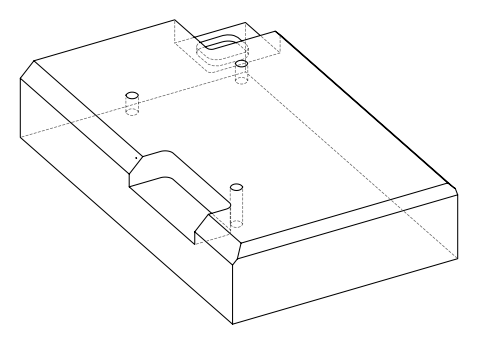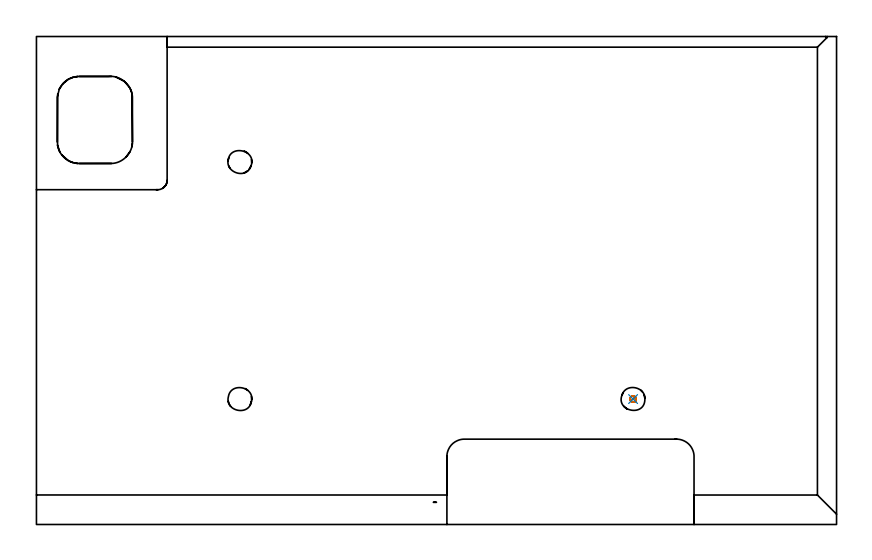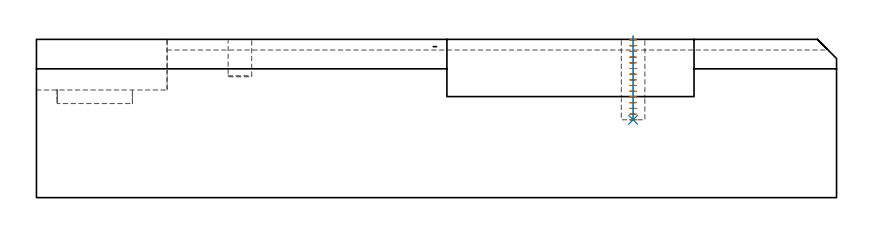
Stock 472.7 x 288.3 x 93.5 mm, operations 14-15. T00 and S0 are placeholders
(PLAN: 15 operations, 7 tool changes, 84.8 min)
(1 SPOT_DRILL | STEP1POCKET | NXT0321_9005460120000 | 0.03 min | 3 mm3)
(2 SPOT_DRILL_1 | STEP1POCKET_2 | NXT0321_9005460120000 | 0.03 min | 2 mm3)
(3 DRILL_BLIND_HOLE_INTO_CENTER | STEP1POCKET | NXT0301_128 | 0.1 min | 2297 mm3)
(4 DRILL_BLIND_HOLE_INTO_CENTER_1 | STEP1POCKET_2 | NXT0301_128 | 0.1 min | 2365 mm3)
(5 MILL_ROUGH_BLIND_HOLE_CONTOUR | STEP1POCKET | NXT0201_010 | Spiral | 0.4 min | 958 mm3)
(6 MILL_ROUGH_BLIND_HOLE_CONTOUR_1 | STEP1POCKET_2 | NXT0201_010 | Spiral | 0.48 min | 981 mm3)
(7 AREA_MILL | FG_CHAMFER_SURFACE | UGT0205_001 | 13.79 min | 37856 mm3)
(8 AREA_MILL_1 | FG_CHAMFER_SURFACE_1 | UGT0205_001 | 9.08 min | 18333 mm3)
(9 AREA_MILL_2 | FG_CHAMFER_SURFACE_2 | UGT0205_001 | 9.46 min | 7741 mm3)
(10 AREA_MILL_3 | FG_CHAMFER_SURFACE_3 | UGT0205_001 | 4.71 min | 13104 mm3)
(11 MILL_CORNER_NOTCH_RECTANGULAR | CORNER_NOTCH_RECTANGULAR | NXT0201_010 | Follow Part, ap 2.5, ae 75% | 29.21 min | 208651 mm3)
(12 MILL_RECTANGULAR_POCKET | POCKET_RECTANGULAR_STRAIGHT | UGT0201_094 | Follow Part, ap 5, ae 75% | 0.85 min | 17128 mm3)
(13 MILL_SLOT | SLOT_PARTIAL_RECTANGULAR | UGT0201_094 | Follow Part, ap 5, ae 75% | 15.19 min | 244920 mm3)
(14 MILL_BLIND_HOLE_FROM_SOLID_MATERIAL | STEP1POCKET_1 | NXT0201_010 | Spiral | 1.18 min | 7179 mm3)
(15 BORE_BLIND_HOLE | STEP1POCKET_1 | UGT0332_073 | 0.2 min | 0 mm3)
(TOOL NXT0321_9005460120000 | NC Spot Drill, 142deg, 12mm, Carbide, Uncoated | D12 PA142 FL30 Z2)
(TOOL NXT0301_128 | Carbide Drill 12mm [861.1-1200-036A1-GP GC34] | D12 PA150 FL37.4 Z2)
(TOOL NXT0201_010 | ENDMILL 10mm [2P460-1000-NA 1630] | D10 FL30 Z6)
(TOOL UGT0205_001 | Chamfer Mill 20 x 3 x 45 deg. | D20 FL50 Z2)
(TOOL UGT0201_094 | End mill 20 mm | D20 FL38 Z4)
(TOOL UGT0332_073 | 13.8 mm Rough Boring Bar | D13.8)
(OP 14 MILL_BLIND_HOLE_FROM_SOLID_MATERIAL)
G17 G21 G94 G90
T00 M6
G54
G17 G0 G90 X352.5 Y74.1 S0 M3
G43 Z103.5 H1
Z93.133
G94 G3 X353.016 Y75.534 R0.81 F250.
X350.998 Y75.343 R1.434
X351.257 Y72.598 R1.95
X350.998 Y75.343 R-1.95
X351.127 Y73.97 R0.975
X352.5 Y74.1 R0.975
G0 Z89.767
G3 X353.016 Y75.534 R0.81
X350.998 Y75.343 R1.434
X351.257 Y72.598 R1.95
X350.998 Y75.343 R-1.95
X351.127 Y73.97 R0.975
X352.5 Y74.1 R0.975
G0 Z86.4
G3 X353.016 Y75.534 R0.81
X350.998 Y75.343 R1.434
X351.257 Y72.598 R1.95
X350.998 Y75.343 R-1.95
X351.127 Y73.97 R0.975
X352.5 Y74.1 R0.975
G0 Z83.033
G3 X353.016 Y75.534 R0.81
X350.998 Y75.343 R1.434
X351.257 Y72.598 R1.95
X350.998 Y75.343 R-1.95
X351.127 Y73.97 R0.975
X352.5 Y74.1 R0.975
G0 Z79.667
G3 X353.016 Y75.534 R0.81
X350.998 Y75.343 R1.434
X351.257 Y72.598 R1.95
X350.998 Y75.343 R-1.95
X351.127 Y73.97 R0.975
X352.5 Y74.1 R0.975
G0 Z76.3
G3 X353.016 Y75.534 R0.81
X350.998 Y75.343 R1.434
X351.257 Y72.598 R1.95
X350.998 Y75.343 R-1.95
X351.127 Y73.97 R0.975
X352.5 Y74.1 R0.975
G0 Z72.933
G3 X353.016 Y75.534 R0.81
X350.998 Y75.343 R1.434
X351.257 Y72.598 R1.95
X350.998 Y75.343 R-1.95
X351.127 Y73.97 R0.975
X352.5 Y74.1 R0.975
G0 Z69.567
G3 X353.016 Y75.534 R0.81
X350.998 Y75.343 R1.434
X351.257 Y72.598 R1.95
X350.998 Y75.343 R-1.95
X351.127 Y73.97 R0.975
X352.5 Y74.1 R0.975
G0 Z66.2
G3 X353.016 Y75.534 R0.81
X350.998 Y75.343 R1.434
X351.257 Y72.598 R1.95
X350.998 Y75.343 R-1.95
X351.127 Y73.97 R0.975
X352.5 Y74.1 R0.975
G0 Z62.833
G3 X353.016 Y75.534 R0.81
X350.998 Y75.343 R1.434
X351.257 Y72.598 R1.95
X350.998 Y75.343 R-1.95
X351.127 Y73.97 R0.975
X352.5 Y74.1 R0.975
G0 Z59.467
G3 X353.016 Y75.534 R0.81
X350.998 Y75.343 R1.434
X351.257 Y72.598 R1.95
X350.998 Y75.343 R-1.95
X351.127 Y73.97 R0.975
X352.5 Y74.1 R0.975
G0 Z56.1
G3 X353.016 Y75.534 R0.81
X350.998 Y75.343 R1.434
X351.257 Y72.598 R1.95
X350.998 Y75.343 R-1.95
X351.127 Y73.97 R0.975
X352.5 Y74.1 R0.975
G0 Z52.733
G3 X353.016 Y75.534 R0.81
X350.998 Y75.343 R1.434
X351.257 Y72.598 R1.95
X350.998 Y75.343 R-1.95
X351.127 Y73.97 R0.975
X352.5 Y74.1 R0.975
G0 Z49.367
G3 X353.016 Y75.534 R0.81
X350.998 Y75.343 R1.434
X351.257 Y72.598 R1.95
X350.998 Y75.343 R-1.95
X351.127 Y73.97 R0.975
X352.5 Y74.1 R0.975
G0 Z46.
G3 X353.016 Y75.534 R0.81
X350.998 Y75.343 R1.434
X351.257 Y72.598 R1.95
X350.998 Y75.343 R-1.95
X351.127 Y73.97 R0.975
X352.5 Y74.1 R0.975
G0 Z103.5
M5
M2
(OP 15 BORE_BLIND_HOLE)
G17 G21 G94 G90
T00 M6
G54
G17 G0 G90 X352.5 Y74.1 S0 M3
G43 Z103.5 H0
G94 G85 G98 Z46. F250. R95.5
G80
M5
M2
